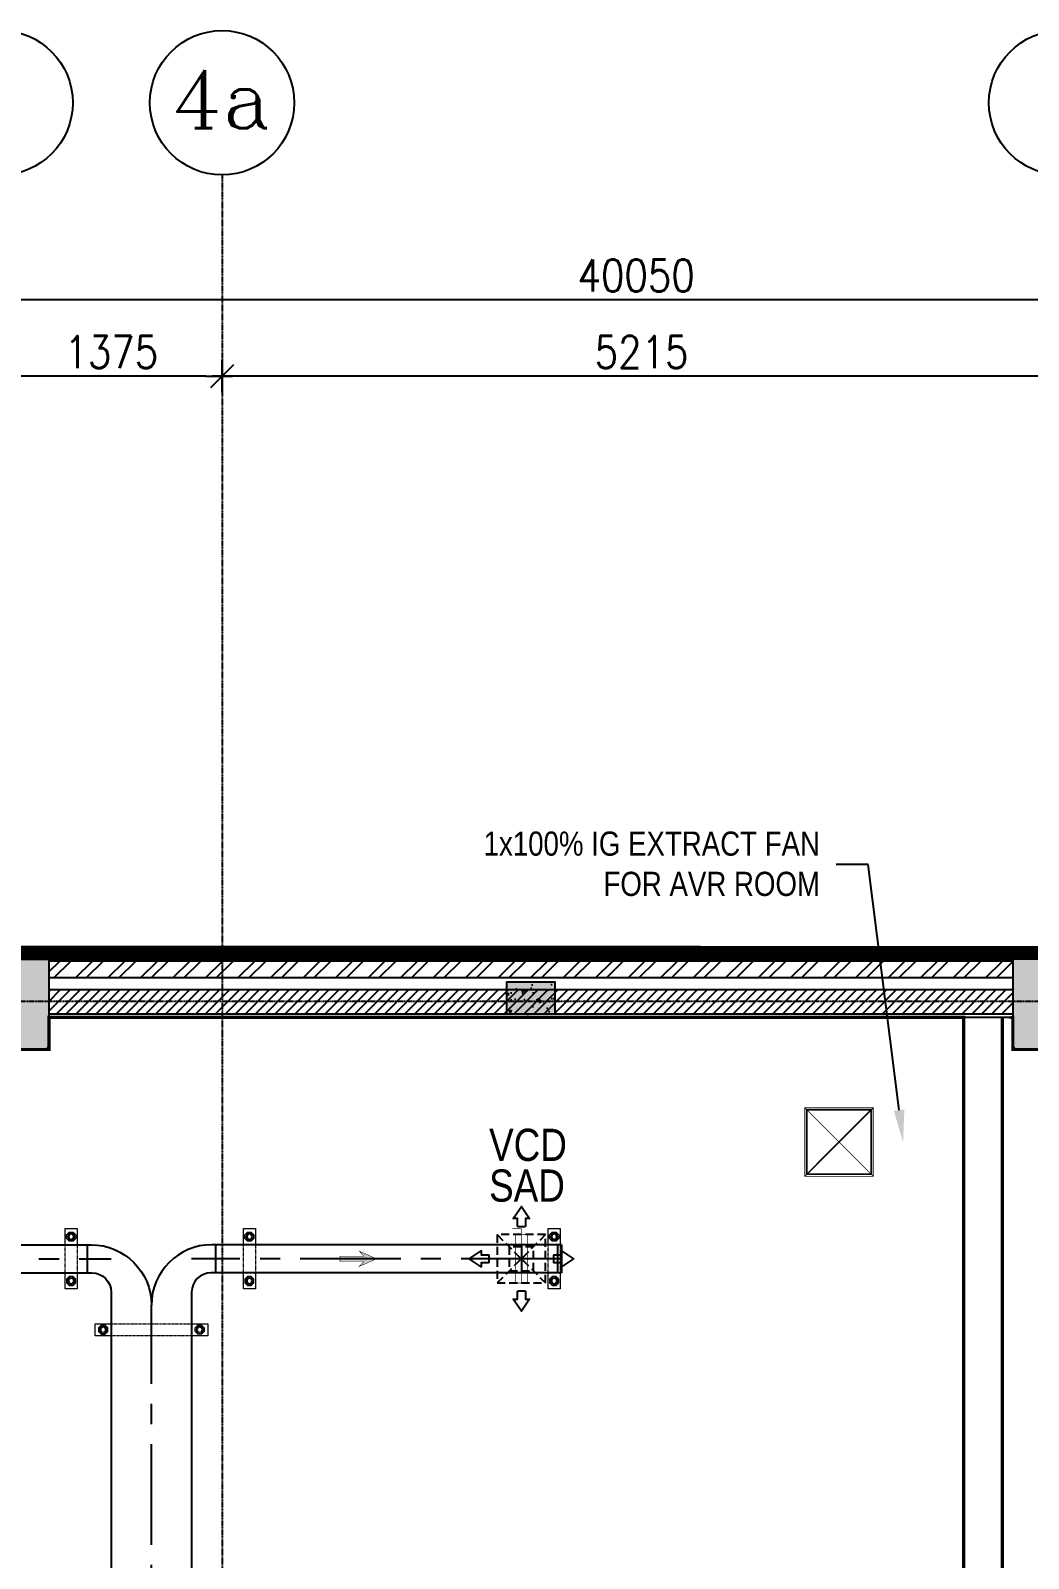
# Model space of a CAD drawing. Header units: metres. Extents: x 841183 to 1048542, y 259326 to 317714.
# Drawn here: x 939523 to 945726, y 308222 to 317714 of the extents above; entities that cross this region are included whole.
import ezdxf
from ezdxf import colors
from ezdxf.entities.mleader import LeaderData, LeaderLine
from ezdxf.enums import TextEntityAlignment as Align
from ezdxf.math import Vec2, Vec3

# ---------------------------------------------------------------- set-up
doc = ezdxf.new("R2010")
doc.units = ezdxf.units.M
doc.set_wipeout_variables(frame=1)
doc.header["$PDMODE"] = 34
for name, pattern in [('( Hidden )', [0.375, 0.25, -0.125]), ('CENTER', [2, 1.25, -0.25, 0.25, -0.25]), ('DASHED', [0.75, 0.5, -0.25]), ('DASHED2', [0.375, 0.25, -0.125]), ('HIDDEN', [0.375, 0.25, -0.125]), ('HIDDEN2', [0.1875, 0.125, -0.0625]), ('PHANTOM', [2.5, 1.25, -0.25, 0.25, -0.25, 0.25, -0.25]), ('VILLA AXIS$0$CENTER', [2, 1.25, -0.25, 0.25, -0.25])]:
    doc.linetypes.add(name, pattern=pattern)
for name, color, linetype, lineweight in [('0_ARROW', 20, 'Continuous', 0), ('0_HVAC-OPENING', 126, 'Continuous', 0), ('HANGER', 252, 'Continuous', 0)]:
    doc.layers.add(name, color=color, linetype=linetype, lineweight=lineweight)
for name, color, linetype in [('0_EXTRACT AIR DUCT', 236, 'Continuous'), ('1-TEXT', 3, 'Continuous'), ('A-AXIS LINE', 253, 'Continuous'), ('A-FIXTURES', 252, 'Continuous'), ('A-SECT-PATT', 9, 'Continuous'), ('A-WALL-2', 252, 'Continuous'), ('F-PLOT LIMITS - Zoom', 1, 'Continuous'), ('G-COL', 252, 'Continuous'), ('INTEC -RC-WALL', 252, 'Continuous'), ('PAMCAD-PROJECTION', 7, 'Continuous'), ('RETURN AIR DUCT', 160, 'HIDDEN'), ('SUPPLY AIR DUCT', 82, 'Continuous'), ('TIP - BEAM-CONC', 6, 'Continuous')]:
    doc.layers.add(name, color=color, linetype=linetype)
for name, color, linetype, transparency in [('A-AXIS DIMENSION', 252, 'Continuous', 0.6), ('A-AXIS MARKER', 253, 'Continuous', 0.6), ('A-AXIS TEXT', 252, 'Continuous', 0.6), ('A-HATCH', 252, 'Continuous', 0.6), ('A-HATCH SOLID', 253, 'Continuous', 0.6), ('A-REFLECT DOWN', 252, 'Continuous', 0.6), ('CENTER LINE', 252, 'CENTER', 0.6), ('G-HATCH-COL-WALL', 253, 'Continuous', 0.6)]:
    doc.layers.add(name, color=color, linetype=linetype, transparency=transparency)
doc.layers.add('SAD', color=1, linetype='Continuous', true_color=0xff0000)
doc.layers.add('VCD', color=5, linetype='HIDDEN', true_color=0x0000ff)
doc.styles.add('romans', font='romans.shx', dxfattribs={"width": 0.85})
doc.styles.get("Standard").update_dxf_attribs({"font": 'ARIALN.TTF'})
doc.styles.add('VILLA AXIS$0$U SHAPE AXIS$0$AXES$0$COMP', font='complex')
doc.dimstyles.new('DIM-100', dxfattribs={"dimtxt": 200, "dimasz": 100, "dimexe": 50, "dimexo": 75, "dimgap": 50, "dimtad": 1, "dimdec": 0, "dimrnd": 5, "dimzin": 9, "dimdsep": 46, "dimtxsty": 'romans', "dimblk1": 'D-oblique', "dimblk2": 'D-oblique', "dimsah": 1, "dimcen": 100, "dimdle": 100, "dimclrd": 256, "dimclre": 256, "dimclrt": 131, "dimadec": 0, "dimazin": 0, "dimtfac": 1, "dimtdec": 0, "dimtofl": 0, "dimtmove": 2, "dimatfit": 3, "dimldrblk": 'OBLIQUE', "dimfxl": 100, "dimfxlon": 1, "dimtfillclr": 256, "dimtolj": 1, "dimtzin": 0, "dimarcsym": 0})

# ---------------------------------------------------------------- blocks, each defined once
blk = doc.blocks.new('*U38')
at = {"layer": 'SAD', "ltscale": 20}
for points in [[(-25, -62.5), (-25, -12.5), (-50, -12.5), (0, 62.5), (50, -12.5), (25, -12.5), (25, -62.5)], [(-25, -62.5), (25, -62.5)]]:
    blk.add_lwpolyline(points, dxfattribs=at)
blk = doc.blocks.new('*U39')
at = {"layer": 'SAD', "color": 0, "linetype": 'ByBlock', "lineweight": -2, "transparency": 16777216}
blk.add_blockref('*U38', (1261177.725106075, 298774.3416744494), dxfattribs=at)
for p, rotation in [((1260915.22510628, 298511.8416743039), 90.00000000000001), ((1261440.22510622, 298511.8416746545), 270), ((1261177.725106425, 298249.341674509), 180)]:
    blk.add_blockref('*U38', p, dxfattribs=dict(at, rotation=rotation))
blk = doc.blocks.new('SAD')
at = {"layer": 'SAD', "linetype": 'DASHED', "ltscale": 100}
for points in [[(-149.9999999995343, -149.9997306194273), (150.0000000004657, -149.9997306194273), (150.0000000004657, 150.0002693805727), (-149.9999999995343, 150.0002693805727)], [(-74.99999999953434, -74.99973061942728), (75.00000000046566, -74.99973061942728), (75.00000000046566, 75.00026938057272), (-74.99999999953434, 75.00026938057272)]]:
    blk.add_lwpolyline(points, close=True, dxfattribs=at)
for points in [[(-149.9999999995343, 150.0002693805727), (150.0000000004657, -149.9997306194273)], [(150.0000000004657, 150.0002693805727), (-149.9999999995343, -149.9997306194273)]]:
    blk.add_lwpolyline(points, dxfattribs=at)
at = {"layer": 'VCD', "ltscale": 150, "const_width": 5}
for points in [[(-56.24999999953434, 187.5002693805727), (-12.49999999953434, 187.5002693805727), (4.656612873077393e-10, 187.5002693805727), (4.656612873077393e-10, 150.0002693805727)], [(-37.49999999953434, 150.0002693805727), (-37.49999999953434, -149.9997306194273)], [(-37.49999999953434, 150.0002693805727), (37.50000000046566, 150.0002693805727)], [(4.656612873077393e-10, 150.0002693805727), (4.656612873077393e-10, -149.9997306194273)], [(37.50000000046566, -149.9997306194273), (37.50000000046566, 150.0002693805727)], [(-37.49999999953434, -149.9997306194273), (37.50000000046566, -149.9997306194273)]]:
    blk.add_lwpolyline(points, dxfattribs=at)
at = {"layer": 'SAD'}
blk.add_blockref('*U39', (-1261177.725106074, -298511.8414050688), dxfattribs=at)
blk = doc.blocks.new('*U83')
at = {"layer": 'HANGER', "ltscale": 20}
for points in [[(0, 75), (-200, 75), (-200, -75), (0, -75)], [(0, -15), (0, 15)], [(349.9999999986032, -75.00631341373071), (549.9999999986032, -75.00631341373071), (549.9999999986032, 74.99368658626929), (349.9999999986032, 74.99368658626929)], [(349.9999999986032, -15.00631341390534), (349.9999999986032, 14.99368658609466)]]:
    blk.add_lwpolyline(points, dxfattribs=at)
for points in [[(-76.72115865629166, 56.19766863621771), (-123.2766075234395, 56.19766863645054), (-156.1962811185513, 23.27799504133873), (-156.1962811183184, -23.27745382580906), (-123.2766075234395, -56.19712742092088), (-76.72115865629166, -56.19712742115371), (-43.80148506094702, -23.27745382580906), (-43.80148506117985, 23.2779950411059)], [(426.7211586548949, 56.1913552225452), (473.2766075220427, 56.19135522277803), (506.1962811171545, 23.27168162766622), (506.1962811169217, -23.28376723948157), (473.2766075220427, -56.20344083459339), (426.7211586548949, -56.20344083482622), (393.8014850595503, -23.28376723948157), (393.8014850597831, 23.27168162743339)]]:
    blk.add_lwpolyline(points, close=True, dxfattribs=at)
at = {"layer": 'HANGER', "linetype": 'HIDDEN', "ltscale": 0.0008}
for points in [[(349.9999999986032, 74.99368658626929), (0, 75)], [(0, -75), (349.9999999986032, -75.00631341373071)]]:
    blk.add_lwpolyline(points, dxfattribs=at)
at = {"layer": 'HANGER', "ltscale": 20}
for centre, radius in [((-99.99755224213004, 0.0005930987535975873), 45.00000000000301), ((-99.99755224213004, 0.0005930987535975873), 30.00000000001519), ((449.9975522407333, -0.005720314918910825), 45.00000000000301), ((449.9975522407333, -0.005720314918910825), 30.00000000001519)]:
    blk.add_circle(centre, radius, dxfattribs=at)
blk = doc.blocks.new('0-ARROW-3')
at = {"layer": '0_ARROW', "true_color": 0xc8c8c8}
h = blk.add_hatch(dxfattribs=at)
h.set_pattern_fill('ANSI31', color=9)
h.set_pattern_definition([(45, (-4415, 43046), (-0.08838834764831845, 0.08838834764831845), [])])
h.paths.add_polyline_path([(-512, -108), (-711, -313), (0, 0), (-711, 313), (-512, 108), (-1490, 108), (-1490, -108)])
at = {"layer": '0_ARROW', "const_width": 20}
blk.add_lwpolyline([(-1490, -108), (-512, -108), (-711, -313), (0, 0), (-711, 313), (-512, 108), (-1490, 108)], close=True, dxfattribs=at)
blk = doc.blocks.new('*U90')
at = {"layer": 'HANGER', "ltscale": 20}
for points in [[(0, 75), (-200, 75), (-200, -75), (0, -75)], [(0, -15), (0, 15)], [(999.9999999984868, -75.00630506931323), (1199.999999998487, -75.00630506931323), (1199.999999998487, 74.99369493068677), (999.9999999984868, 74.99369493068677)], [(999.9999999984868, -15.00630506948786), (999.9999999984868, 14.99369493051214)]]:
    blk.add_lwpolyline(points, dxfattribs=at)
for points in [[(-76.72115865629166, 56.19766863621771), (-123.2766075234395, 56.19766863645054), (-156.1962811185513, 23.27799504133873), (-156.1962811183184, -23.27745382580906), (-123.2766075234395, -56.19712742092088), (-76.72115865629166, -56.19712742115371), (-43.80148506094702, -23.27745382580906), (-43.80148506117985, 23.2779950411059)], [(1076.721158654778, 56.19136356696267), (1123.276607521926, 56.1913635671955), (1156.196281117038, 23.27168997208369), (1156.196281116805, -23.2837588950641), (1123.276607521926, -56.20343249017592), (1076.721158654778, -56.20343249040875), (1043.801485059434, -23.2837588950641), (1043.801485059667, 23.27168997185086)]]:
    blk.add_lwpolyline(points, close=True, dxfattribs=at)
at = {"layer": 'HANGER', "linetype": 'HIDDEN', "ltscale": 0.0008}
for points in [[(999.9999999984868, 74.99369493068677), (0, 75)], [(0, -75), (999.9999999984868, -75.00630506931323)]]:
    blk.add_lwpolyline(points, dxfattribs=at)
at = {"layer": 'HANGER', "ltscale": 20}
for centre, radius in [((-99.99755224213004, 0.0005930987535975873), 45.00000000000301), ((-99.99755224213004, 0.0005930987535975873), 30.00000000001519), ((1099.997552240617, -0.005711970501439607), 45.00000000000301), ((1099.997552240617, -0.005711970501439607), 30.00000000001519)]:
    blk.add_circle(centre, radius, dxfattribs=at)
blk = doc.blocks.new('A$C10b3fa2f')
at = {"layer": 'A-REFLECT DOWN'}
h = blk.add_hatch(dxfattribs=at)
h.set_pattern_fill('AR-HBONE', color=256, scale=75, style=0)
h.set_pattern_definition([(45, (-872853.2943273549, -501345.4365919695), (0, 424.2640687119285), [900, -300]), (135, (-872641.1622929799, -501133.3045575945), (3.33066907387547e-14, 424.2640687119285), [900, -300])])
h.paths.add_polyline_path([(-40951.92798982479, -7637.119681541168), (-40445.08106751728, -7637.119681541168), (-40278.22928806348, -7926.115440888505), (-40445.0810675174, -8215.111200235726), (-40951.92798982479, -8215.111200235668), (-41118.77976927848, -7926.115440888214)])
edge = h.paths.add_edge_path()
edge.add_line((-40250.58249417157, -6912.741519662959), (-42275.58249416994, -6912.741519663075))
edge.add_line((-42275.58249416994, -6912.741519663075), (-42275.58249416994, -105.7974012070335))
edge.add_line((-42275.58249416994, -105.7974012070335), (-42275.58249204454, 38.86289380153175))
edge.add_line((-42275.58249204454, 38.86289380153175), (-43125.00761958782, 38.86289380153175))
edge.add_line((-43125.00761958782, 38.86289380153175), (-43125.00615446293, -30517.07692860754))
edge.add_line((-43125.00615446293, -30517.07692860754), (-43000.00831965636, -30517.07692860992))
edge.add_line((-43000.00831965636, -30517.07692860992), (-43000.00831965636, -32386.123830811))
edge.add_line((-43000.00831965636, -32386.123830811), (-6450.019826940028, -32386.12383081095))
edge.add_arc((-6450.019826939795, -25886.12383081106), 6499.999999999884, 269.999999999998, 360.0000000000021)
edge.add_line((49.98017306008842, -25886.12383081083), (49.98017304693349, -22117.48955926322))
edge.add_line((49.98017304693349, -22117.48955926322), (-3025.43024842767, -22117.48955926322))
edge.add_line((-3025.43024842767, -22117.48955926322), (-3025.43024842767, -31367.48925744958))
edge.add_line((-3025.43024842767, -31367.48925744958), (-37875.58253319468, -31367.27464130643))
edge.add_line((-37875.58253319468, -31367.27464130643), (-37875.58253319468, -22117.48925744812))
edge.add_line((-37875.58253319468, -22117.48925744812), (-40250.58249417064, -22117.489257448))
edge.add_line((-40250.58249417064, -22117.489257448), (-40250.58249417157, -6912.741519662959))
at = {"layer": 'F-PLOT LIMITS - Zoom', "color": 252, "linetype": 'HIDDEN2', "ltscale": 2500, "elevation": 74.00711033716809}
blk.add_lwpolyline([(-43400.00834820943, 300.0123783144518, 100, 75, 0), (6600.033053643187, 300.0123783144518, 128.5345307527168, 128.5345307527168, 0), (6600.133650614764, -49699.98718789837, 128.5345307527168, 128.5345307527168, 0), (-43400.00834820943, -49699.98718789837, 128.5345307527168, 128.5345307527168, 0)], format="xyseb", close=True, dxfattribs=at)
blk = doc.blocks.new('VILLA AXIS$0$U SHAPE AXIS$0$AXES$0$AXIS-MARK')
at = {"layer": 'A-AXIS MARKER'}
blk.add_circle((0, 0.5), 0.5, dxfattribs=at)
at = {"layer": 'A-AXIS TEXT', "color": 8, "style": 'VILLA AXIS$0$U SHAPE AXIS$0$AXES$0$COMP'}
blk.add_attdef('1', text='', height=0.4000000000000001, dxfattribs=at).set_placement((0, 0.5), align=Align.MIDDLE)
blk = doc.blocks.new('D-oblique')
for p, q in [((-3.552713678800501e-15, -1.000000000000004), (-3.552713678800501e-15, 0.9999999999999964)), ((-1.000000000000004, 0), (0.6469059071593755, 0)), ((-0.7071067811865538, -0.7071067811865499), (0.7071067811865416, 0.7071067811865448))]:
    blk.add_line(p, q)
blk = doc.blocks.new('*D472')
at = {"layer": 'A-AXIS DIMENSION', "lineweight": -2, "transparency": 16777216}
for p, q in [((-23585.43880261469, 3508.386136768747), (-23585.43880261469, 3658.122439000173)), ((-18470.09546479653, 3608.122439000173), (-23485.43880261469, 3608.122439000173)), ((-18370.09546479653, 3508.19704081171), (-18370.09546479653, 3658.122439000173))]:
    blk.add_line(p, q, dxfattribs=at)
at = {"layer": 'Defpoints', "color": 0, "transparency": 16777216}
for p in [(-23585.43880261469, 3608.122439000173), (-18370.09546479653, 3177.333202347334, -15.16913562981448), (-23585.43880261469, 2856.265495897969, -47.60939800461068)]:
    blk.add_point(p, dxfattribs=at)
at = {"layer": 'A-AXIS DIMENSION', "lineweight": -2, "transparency": 16777216, "xscale": 100, "yscale": 100, "zscale": 100, "rotation": 180}
blk.add_blockref('D-oblique', (-23585.43880261469, 3608.122439000173), dxfattribs=at)
at = {"layer": 'A-AXIS DIMENSION', "lineweight": -2, "transparency": 16777216, "xscale": 100, "yscale": 100, "zscale": 100}
blk.add_blockref('D-oblique', (-18370.09546479653, 3608.122439000173), dxfattribs=at)
at = {"layer": 'A-AXIS DIMENSION', "color": 252, "transparency": 16777216, "insert": (-20977.76713370561, 3758.122439000173), "char_height": 200, "attachment_point": 5, "style": 'romans'}
blk.add_mtext('\\A1;5215', dxfattribs=at)
blk = doc.blocks.new('_OBLIQUE')
at = {"color": 0, "linetype": 'ByBlock'}
blk.add_line((-0.5, -0.5), (0.5, 0.5), dxfattribs=at)
blk = doc.blocks.new('*D473')
at = {"layer": 'A-AXIS DIMENSION', "lineweight": -2, "transparency": 16777216}
for p, q in [((-24961.94646956027, 3508.471024314564), (-24961.94646956027, 3658.122439000173)), ((-23685.43880261469, 3608.122439000173), (-24861.94646956027, 3608.122439000173)), ((-23585.43880261469, 3508.19704081171), (-23585.43880261469, 3658.122439000173))]:
    blk.add_line(p, q, dxfattribs=at)
at = {"layer": 'Defpoints', "color": 0, "transparency": 16777216}
for p in [(-24961.94646956027, 3608.122439000173), (-23585.43880261469, 3177.333202347334, -15.16913562981448), (-24961.94646956027, 2856.270501621882, -54.76159206277856)]:
    blk.add_point(p, dxfattribs=at)
at = {"layer": 'A-AXIS DIMENSION', "lineweight": -2, "transparency": 16777216, "xscale": 100, "yscale": 100, "zscale": 100, "rotation": 180}
blk.add_blockref('D-oblique', (-24961.94646956027, 3608.122439000173), dxfattribs=at)
at = {"layer": 'A-AXIS DIMENSION', "lineweight": -2, "transparency": 16777216, "xscale": 100, "yscale": 100, "zscale": 100}
blk.add_blockref('D-oblique', (-23585.43880261469, 3608.122439000173), dxfattribs=at)
at = {"layer": 'A-AXIS DIMENSION', "color": 252, "transparency": 16777216, "insert": (-24273.69263608748, 3758.122439000173), "char_height": 200, "attachment_point": 5, "style": 'romans'}
blk.add_mtext('\\A1;1375', dxfattribs=at)
blk = doc.blocks.new('*D487')
at = {"layer": 'A-AXIS DIMENSION', "lineweight": -2, "transparency": 16777216}
for p, q in [((-40250.61532912508, 3983.726105939438), (-40250.61532912508, 4133.39542251837)), ((-300.0328064271016, 4083.39542251837), (-40150.61532912508, 4083.39542251837)), ((-200.0328064271016, 3984.357837252368), (-200.0328064271016, 4133.39542251837))]:
    blk.add_line(p, q, dxfattribs=at)
at = {"layer": 'Defpoints', "color": 0, "transparency": 16777216}
for p in [(-40250.61532912508, 4083.39542251837), (-200.0328064271016, 3652.650860167225, -54.72207983985953), (-40250.61532912508, 3331.141865240352, -53.35882107299429)]:
    blk.add_point(p, dxfattribs=at)
at = {"layer": 'A-AXIS DIMENSION', "lineweight": -2, "transparency": 16777216, "xscale": 100, "yscale": 100, "zscale": 100, "rotation": 180}
blk.add_blockref('D-oblique', (-40250.61532912508, 4083.39542251837), dxfattribs=at)
at = {"layer": 'A-AXIS DIMENSION', "lineweight": -2, "transparency": 16777216, "xscale": 100, "yscale": 100, "zscale": 100}
blk.add_blockref('D-oblique', (-200.0328064271016, 4083.39542251837), dxfattribs=at)
at = {"layer": 'A-AXIS DIMENSION', "color": 252, "transparency": 16777216, "insert": (-21011.09869483171, 4233.39542251837), "char_height": 200, "attachment_point": 5, "style": 'romans'}
blk.add_mtext('\\A1;40050', dxfattribs=at)
blk = doc.blocks.new('Stf200x300')
at = {"layer": 'A-HATCH SOLID'}
blk.add_hatch(color=256, dxfattribs=at).paths.add_polyline_path([(100, 150), (-99.99999999999997, 150), (-99.99999999999997, -150), (100, -150)])
at = {"layer": 'A-SECT-PATT'}
h = blk.add_hatch(dxfattribs=at)
h.set_pattern_fill('AR-CONC', color=8, style=0)
h.set_pattern_definition([(49.99999999999999, (0, 0), (182.184668996004, -15.93908553890309), [19.05, -209.55]), (355, (0, 0), (-35.24342142496934, 191.0568452390351), [15.24, -167.64058417]), (100.4514447, (15.182007, -1.3282535), (146.9412470903533, 175.1177519121951), [16.1900088, -178.0902446]), (46.18420000000002, (0, 50.8), (271.0790408921299, -42.04232793272715), [28.575, -314.3249999999999]), (96.63555760999996, (22.5899, 47.2965), (237.404134051503, 247.4261245977215), [24.28502314, -267.13560816]), (351.1841511700001, (0, 50.8), (237.404134064977, 247.4261245855326), [22.85996707, -251.45973192]), (21, (25.4, 38.1), (151.6143912691325, -102.2651981870876), [19.05, -209.55]), (326.0000000000001, (25.4, 38.1), (61.80202834764707, 184.1879661223193), [15.24, -167.64]), (71.45144499999999, (38.0345326, 29.5779001), (213.4164192787161, 81.92276888590524), [16.1900088, -178.0899376]), (37.50000000000001, (0, 0), (3.088603250591817, 84.55503887315311), [0, -165.608, 0, -170.18, 0, -168.275]), (7.499999999999999, (0, 0), (66.81966251030575, 100.1805748181195), [0, -97.02799999999999, 0, -161.798, 0, -64.135]), (327.5, (-56.642, 0), (135.5905951668714, -5.728743992673444), [0, -63.5, 0, -198.12, 0, -262.89]), (317.5, (-82.042, 0), (148.129181386018, 25.42649103333303), [0, -82.55, 0, -131.572, 0, -186.69])])
h.paths.add_polyline_path([(100, 150), (-99.99999999999997, 150), (-99.99999999999997, -150), (100, -150)])
at = {"layer": 'A-WALL-2'}
blk.add_lwpolyline([(-99.99999999999997, -150), (100, -150), (100, 150), (-99.99999999999997, 150)], close=True, dxfattribs=at)
blk = doc.blocks.new('A$Caca1db55')
at = {"layer": '0_HVAC-OPENING', "linetype": '( Hidden )', "ltscale": 100, "const_width": 5, "elevation": 21.29635178850913}
for points in [[(-19337.56265836651, -1087.367177504755), (-19762.56265836651, -662.3671775047551)], [(-19762.56265836651, -1087.367177504755), (-19337.56265836651, -662.3671775047551)]]:
    blk.add_lwpolyline(points, dxfattribs=at)
blk.add_lwpolyline([(-19762.56265836651, -1087.367177504755), (-19337.56265836651, -1087.367177504755), (-19337.56265836651, -662.3671775047551), (-19762.56265836651, -662.3671775047551)], close=True, dxfattribs=at)
ml = blk.add_multileader_mtext('Standard')
ml.set_content('1x100% IG EXTRACT FAN\\PFOR AVR ROOM', color=256)
ml.set_leader_properties()
ml.build(insert=Vec2(0, 0))
ml.multileader.update_dxf_attribs({"text_left_attachment_type": 2, "text_right_attachment_type": 2, "dogleg_length": 200, "arrow_head_size": 200})
ctx = ml.context
ctx.base_point, ctx.char_height, ctx.arrow_head_size, ctx.landing_gap_size, ctx.plane_origin = Vec3(-21827.03858997872, 850.328902133333, -55.14983441738636), 150, 200, 100, Vec3(-23397.4179392996, -2662.101049570716, -55.14983441738636)
ctx.left_attachment, ctx.right_attachment, ctx.text_align_type = 2, 2, 2
notes = []
notes.append((ctx, [(0, (1, 1, 0), (-19368.58019980136, 850.328902133333, -55.14983441738636), (-1, 0), 200, [(0, [(-19151.85293733852, -874.8671775047551, -55.14983441738636)], 0, [])])]))
ctx.mtext.insert, ctx.mtext.alignment, ctx.mtext.flow_direction = Vec3(-19668.58019980136, 1054.268192719959, -55.14983441738636), 3, 5
ctx.mtext.has_bg_fill, ctx.mtext.bg_color, ctx.mtext.bg_scale_factor, ctx.mtext.bg_transparency, ctx.mtext.use_window_bg_color = 1, -1027028792, 1.5, 0, 1
for ctx, leaders in notes:
    for number, flags, end, landing, length, lines in leaders:
        leader = LeaderData()
        leader.index, (leader.has_last_leader_line, leader.has_dogleg_vector, leader.attachment_direction) = number, flags
        leader.last_leader_point, leader.dogleg_vector, leader.dogleg_length = Vec3(end), Vec3(landing), length
        for number, points, colour, breaks in lines:
            line = LeaderLine()
            line.index, line.vertices, line.color, line.breaks = number, Vec3.list(points), colors.encode_raw_color(colour), breaks
            leader.lines.append(line)
        ctx.leaders.append(leader)
at = {"layer": '0_EXTRACT AIR DUCT', "const_width": 10, "elevation": -50.17665884492291}
blk.add_lwpolyline([(-19750.04265836661, -1074.847177504795), (-19350.08265836642, -1074.847177504795), (-19350.08265836642, -674.8871775047155), (-19750.04265836661, -674.8871775047155)], close=True, dxfattribs=at)
at = {"layer": '0_EXTRACT AIR DUCT', "linetype": '( Hidden )', "ltscale": 100, "const_width": 10, "elevation": -50.17665884492291}
blk.add_lwpolyline([(-19750.04265836661, -1074.847177504795), (-19350.08265836642, -674.8871775047155)], dxfattribs=at)
blk = doc.blocks.new('A$Cef9c9996')
at = {"layer": 'A-HATCH'}
h = blk.add_hatch(dxfattribs=at)
h.set_pattern_fill('ANSI32', color=256, scale=15, angle=-179.9999999999964, style=0)
h.set_pattern_definition([(225.0000000000036, (29728.35547064303, -24.9983365634107), (101.0278813620343, -101.0278813620215), []), (225.0000000000036, (29661.00352064299, -24.9983365634107), (101.0278813620343, -101.0278813620215), [])])
h.paths.add_polyline_path([(-18670.09546479664, -129.9987473635119), (-24661.94646956015, -129.9987473635119), (-24661.94646956015, -24.99874736351194), (-18670.09546479688, -24.99874736351194)])
h = blk.add_hatch(dxfattribs=at)
h.set_pattern_fill('ANSI31', color=256, scale=350, angle=-180, style=0)
h.set_pattern_definition([(225, (38107.86694890552, -21.30545456457185), (30.93592167691143, -30.93592167691146), [])])
h.paths.add_polyline_path([(-24661.94646956015, -204.9987473635119), (-24661.94646956015, -354.9987473635119), (-18670.09546479664, -354.9987473635119), (-18670.09546479664, -204.9987473635119)])
at = {"layer": 'A-REFLECT DOWN'}
h = blk.add_hatch(dxfattribs=at)
h.set_pattern_fill('AR-HBONE', color=256, scale=75, style=0)
h.set_pattern_definition([(45, (-873053.32716231, -501634.6379381258), (0, 424.2640687119285), [900, -300]), (135, (-872841.195127935, -501422.5059037508), (3.33066907387547e-14, 424.2640687119285), [900, -300])])
h.paths.add_polyline_path([(-41151.96082477993, -7926.321027697413), (-40645.11390247243, -7926.321027697413), (-40478.26212301862, -8215.31678704475), (-40645.11390247254, -8504.312546391971), (-41151.96082477993, -8504.312546391913), (-41318.81260423362, -8215.31678704446)])
edge = h.paths.add_edge_path()
edge.add_line((-40450.61532912671, -7201.942865819205), (-42475.61532912508, -7201.942865819321))
edge.add_line((-42475.61532912508, -7201.942865819321), (-42475.61532912508, -394.9987473632791))
edge.add_line((-42475.61532912508, -394.9987473632791), (-42475.61532699969, -250.3384523547138))
edge.add_line((-42475.61532699969, -250.3384523547138), (-43325.04045454296, -250.3384523547138))
edge.add_line((-43325.04045454296, -250.3384523547138), (-43325.03898941807, -30806.27827476378))
edge.add_line((-43325.03898941807, -30806.27827476378), (-43200.04115461151, -30806.27827476617))
edge.add_line((-43200.04115461151, -30806.27827476617), (-43200.04115461151, -32675.32517696725))
edge.add_line((-43200.04115461151, -32675.32517696725), (-6650.05266189517, -32675.32517696719))
edge.add_arc((-6650.052661894937, -26175.32517696731), 6499.999999999884, 269.999999999998, 360.0000000000021)
edge.add_line((-150.0526618950535, -26175.32517696708), (-150.0526619082084, -22406.69090541947))
edge.add_line((-150.0526619082084, -22406.69090541947), (-3225.463083382812, -22406.69090541947))
edge.add_line((-3225.463083382812, -22406.69090541947), (-3225.463083382812, -31656.69060360582))
edge.add_line((-3225.463083382812, -31656.69060360582), (-38075.61536814983, -31656.47598746268))
edge.add_line((-38075.61536814983, -31656.47598746268), (-38075.61536814983, -22406.69060360437))
edge.add_line((-38075.61536814983, -22406.69060360437), (-40450.61532912578, -22406.69060360425))
edge.add_line((-40450.61532912578, -22406.69060360425), (-40450.61532912671, -7201.942865819205))
at = {"layer": 'G-HATCH-COL-WALL'}
h = blk.add_hatch(color=256, dxfattribs=at)
h.dxf.hatch_style = 1
h.paths.add_polyline_path([(-25261.94646956015, 25.00125263672089), (-24661.94646956015, 25.00125263672089), (-24661.94646956015, -554.9987473632791), (-24681.94646956015, -574.9987473632791), (-25241.94646956015, -574.9987473632791), (-25261.94646956015, -554.9987473632791)])
h = blk.add_hatch(color=256, dxfattribs=at)
h.dxf.hatch_style = 1
h.paths.add_polyline_path([(-18070.09546479664, 25.00725850887829), (-18670.09546479664, 25.00725850887829), (-18670.09546479664, -554.9927414911217), (-18650.09546479664, -574.9927414911217), (-18090.09546479664, -574.9927414911217), (-18070.09546479664, -554.9927414911217)])
at = {"layer": 'A-AXIS LINE', "linetype": 'VILLA AXIS$0$CENTER', "ltscale": 4}
for p, q in [((-23585.43880261469, 4858.122439000173, 0.442561861542373), (-23585.43880261469, -22820.53741241351, -19.08565715559916)), ((-40765.74436729343, -274.9987473635119, 5.402981540214569e-05), (8014.647564482526, -274.9987473635119, 113.5810066224634))]:
    blk.add_line(p, q, dxfattribs=at)
at = {"layer": 'A-FIXTURES', "elevation": 47.92295521626833}
for points in [[(-22825.38530984416, -374.9987473635119), (-24661.94646956015, -374.9987473635119)], [(-18670.09546479664, -374.9987473635119), (-22825.38530984416, -374.9987473635119)]]:
    blk.add_lwpolyline(points, dxfattribs=at)
at = {"layer": 'A-WALL-2'}
for p, q in [((-22825.38530984416, -24.99874736351194, 36.0307590407383), (-24661.94646956015, -24.99874736351194, 17.48414759091986)), ((-18670.09546479664, -24.99874736351194, 25.60901973951885), (-22825.38530984416, -24.99874736351194, 36.03074882057303)), ((-22825.38530984416, -129.9987473635119, 36.03055720417536), (-24661.94646956015, -129.9987473635119, 17.48389213062811)), ((-18670.09546479664, -129.9987473635119, 25.60888868253733), (-22825.38530984416, -129.9987473635119, 36.03055720417536)), ((-22825.38530984416, -204.9987473635119, 36.03055720417517), (-24661.94646956015, -204.9987473635119, 17.48389213062788)), ((-18670.09546479664, -204.9987473635119, 25.60888868253718), (-22825.38530984416, -204.9987473635119, 36.03055720417516)), ((-22825.38530984416, -354.9987473635119, 36.03055720417498), (-24661.94646956015, -354.9987473635119, 17.48389213062765)), ((-18670.09546479664, -354.9987473635119, 25.60888868253702), (-22825.38530984416, -354.9987473635119, 36.03055720417498))]:
    blk.add_line(p, q, dxfattribs=at)
at = {"layer": 'G-COL'}
for points, elevation in [([(-25261.94646956015, 25.00125263672089), (-24661.94646956015, 25.00125263672089), (-24661.94646956015, -554.9987473632791), (-24681.94646956015, -574.9987473632791), (-25241.94646956015, -574.9987473632791), (-25261.94646956015, -554.9987473632791)], -20.13038062035824), ([(-18070.09546479664, 25.00725850887829), (-18670.09546479664, 25.00725850887829), (-18670.09546479664, -554.9927414911217), (-18650.09546479664, -574.9927414911217), (-18090.09546479664, -574.9927414911217), (-18070.09546479664, -554.9927414911217)], -8.381245173639698)]:
    blk.add_lwpolyline(points, close=True, dxfattribs=dict(at, elevation=elevation))
at = {"layer": 'INTEC -RC-WALL'}
blk.add_line((-37775.6153681475, 25.00125263672089, -20.13038062035824), (-2940.037875267561, 25.00125263648806, 6.311902476650999), dxfattribs=at)
at = {"layer": 'RETURN AIR DUCT', "linetype": 'PHANTOM', "ltscale": 500, "const_width": 20, "elevation": 98.46183226748218}
for points in [[(-18975.09546237986, -374.9987473635119), (-24661.94646714337, -374.9987473635119), (-24661.94646714313, -574.9987473632791), (-25261.94646714325, -574.9987473633373), (-25261.94646714337, -374.9987473635119), (-29974.19629097253, -374.9987473635119), (-29974.1962914872, -10836.69030879688), (-25262.09352857422, -10836.69030879688), (-25262.09352857422, -10476.69011502212), (-24662.09352857422, -10477.09918576066), (-24662.09352857422, -10836.6903108494), (-18975.09546289453, -10836.69030879688), (-18975.09546237986, -374.9987473635119)], [(-9716.071854826878, -374.9987473635119), (-10976.07222460292, -374.9987473635119), (-10976.07222460303, -574.9987473633373), (-11576.07222460292, -574.9987473633373), (-11576.07222460292, -374.9927414913545), (-18070.09546237986, -374.9927414913545), (-18070.09546237986, -574.9927414911217), (-18670.09546237974, -574.9927414910635), (-18670.09546237986, -374.9987473635119), (-18735.09546237986, -374.9987473637448), (-18735.09546234517, -10836.68464068498), (-18670.09546237986, -10836.68464068498), (-18670.09546237986, -10496.68442149268), (-18670.09546238009, -10476.68442149268), (-18070.09546237986, -10476.68442149268), (-18070.09548134624, -10836.68467571994), (-11576.07222460292, -10836.6847528668), (-11576.07222460292, -10476.6904273649), (-10976.07222460292, -10476.6904273649), (-10976.07222460292, -10836.68453929672), (-9716.079192813602, -10836.68542307505), (-9716.071854826878, -374.9987473635119)]]:
    blk.add_lwpolyline(points, close=True, dxfattribs=at)
at = {"layer": 'A-AXIS TEXT'}
ref = blk.add_blockref('VILLA AXIS$0$U SHAPE AXIS$0$AXES$0$AXIS-MARK', (-24961.94646956015, 4858.122439000173, 8.841294697958801e-05), dxfattribs=dict(at, xscale=897.0721255241026, yscale=897.0721255241026, zscale=897.0721255241026))
ref.add_attrib('1', '5', dxfattribs={"height": 360, "style": 'VILLA AXIS$0$U SHAPE AXIS$0$AXES$0$COMP'}).set_placement((-24961.94646956015, 5328.72073107108, 8.841294697958801e-05), align=Align.MIDDLE)
ref = blk.add_blockref('VILLA AXIS$0$U SHAPE AXIS$0$AXES$0$AXIS-MARK', (-23585.43880261469, 4858.122439000173, 0.442561861542373), dxfattribs=dict(at, xscale=897.0721255241026, yscale=897.0721255241026, zscale=897.0721255241026))
ref.add_attrib('1', '4a', dxfattribs={"height": 360, "style": 'VILLA AXIS$0$U SHAPE AXIS$0$AXES$0$COMP'}).set_placement((-23585.43880261469, 5328.72073107108, 0.442561861542373), align=Align.MIDDLE)
ref = blk.add_blockref('VILLA AXIS$0$U SHAPE AXIS$0$AXES$0$AXIS-MARK', (-18370.09546479664, 4858.122439000173, 11.74922385966552), dxfattribs=dict(at, xscale=897.0721255241026, yscale=897.0721255241026, zscale=897.0721255241026))
ref.add_attrib('1', '4', dxfattribs={"height": 360, "style": 'VILLA AXIS$0$U SHAPE AXIS$0$AXES$0$COMP'}).set_placement((-18370.09546479664, 5328.72073107108, 11.74922385966552), align=Align.MIDDLE)
at = {"layer": 'TIP - BEAM-CONC', "color": 1, "linetype": 'DASHED2', "xscale": -1, "rotation": 270}
blk.add_blockref('Stf200x300', (-21666.0209671784, -254.9927414913545, -14.25581289699898), dxfattribs=at)
at = {"layer": 'A-AXIS DIMENSION'}
dim = blk.add_linear_dim(base=(-40250.61532912508, 4083.39542251837, 53.36061140720949), p1=(-200.0328064271016, 3652.650860167225, -1.361468432650042), p2=(-40250.61532912508, 3331.141865240352, 0.001790334215201028), dimstyle='DIM-100', override={"dimclrt": 252}, dxfattribs=at)
dim.commit()
dim.dimension.update_dxf_attribs({"geometry": '*D487', "text_midpoint": (-21011.09869483171, 4233.39542251837, 53.36061140720949), "dimtype": 160})
for base, p1, p2, picture, middle in [((-24961.94646956027, 3608.122439000173, 53.36061140720949), (-23585.43880261469, 3177.333202347334, 38.19147577739501), (-24961.94646956027, 2856.270501621882, -1.400980655569072), '*D473', (-24273.69263608748, 3758.122439000173, 53.36061140720949)), ((-23585.43880261469, 3608.122439000173, 53.36061140720949), (-18370.09546479653, 3177.333202347334, 38.19147577739501), (-23585.43880261469, 2856.265495897969, 5.751213402598808), '*D472', (-20977.76713370561, 3758.122439000173, 53.36061140720949))]:
    dim = blk.add_linear_dim(base=base, p1=p1, p2=p2, dimstyle='DIM-100', override={"dimclrt": 252, "dimfxl": 100, "dimfxlon": 1}, dxfattribs=at)
    dim.commit()
    dim.dimension.update_dxf_attribs({"geometry": picture, "text_midpoint": middle})

msp = doc.modelspace()

# ---------------------------------------------------------------- block references
at = {"layer": 'PAMCAD-PROJECTION', "color": 6}
msp.add_blockref('A$Cef9c9996', (964298.7432553077, 311958.8843501199, -97.75937034918235), dxfattribs=at)

# ---------------------------------------------------------------- next in the draw order: block references
at = {"color": 2}
msp.add_blockref('A$C10b3fa2f', (964098.7104488802, 311683.8856027563, -103.7130564367805), dxfattribs=at)

# ---------------------------------------------------------------- next in the draw order: texts
at = {"layer": '1-TEXT', "color": 0}
msp.add_text('VCD', height=200, dxfattribs=at).set_placement((942373.2790751195, 310691.8954665119))

# ---------------------------------------------------------------- next in the draw order: wipeouts: each hides what was drawn before it
at = {"color": 255}
msp.add_wipeout([(958608.6435718897, 291727.1934804993), (958608.6435718897, 291027.1934804993), (939689.44357595, 291027.1934804993), (939189.4435759499, 291002.19348049926), (928141.6539072699, 291002.19348049926), (928036.6633950769, 291003.40908448474), (927883.7347794825, 291026.06481863314), (927664.9750200589, 291105.7989500461), (927434.5471260834, 291270.0866993127), (927315.2122966659, 291414.1710437686), (927223.7937485218, 291580.28955133894), (927167.6008108931, 291750.8738714534), (927141.6539072699, 291977.19348049926), (927141.6539072699, 296242.1945316276), (927125.2129490685, 296310.47324246675), (927107.2499894503, 296337.78504258214), (927076.6372542707, 296365.7980539583), (927011.2281837844, 296392.19453162764), (926991.6539072699, 296392.1945316276), (926991.6539072699, 297392.19453162764), (927018.6207061702, 297395.89919551485), (927062.3645853886, 297421.483853509), (927083.1063138373, 297451.7413817747), (927091.6539072699, 297492.19453162764), (927091.6539072699, 299557.1942898264), (927079.1968821031, 299626.67545699235), (927052.9485123941, 299675.4484667414), (927022.6318740722, 299708.3391614308), (927012.1592079753, 299716.8140646099), (927000.5531663065, 299724.9469392281), (926947.3193305903, 299749.2915585383), (926899.5076387769, 299757.19429498137), (926575.8873872076, 299757.1943001363), (926575.8873911899, 300007.1943001363), (926899.5076427592, 300007.1942949813), (926975.8873911898, 299999.24035098584), (927060.3948119422, 299974.3591338512), (927108.7704748439, 299951.3521212654), (927146.9707443416, 299927.75239958457), (927192.7089376985, 299891.6578433766), (927259.559888079, 299816.318177735), (927295.6380199549, 299870.28166988876), (927356.9902997727, 299948.66943535046), (927440.1028770473, 300035.41967375984), (927529.6025162709, 300110.65198439267), (927750.6735896292, 300239.9325097216), (927908.3614950468, 300295.08909524814), (928078.7101328529, 300326.38059060246), (928191.653924062, 300332.1942701705), (928364.5543933975, 300332.1942675546), (928523.1278871603, 300332.1942701706), (929080.6266073677, 300332.1942617359), (929330.6266104606, 300582.19425761135), (929330.6266391852, 302572.0541226571), (929130.6266420721, 302772.05411399587), (927101.1178570607, 302772.05414329283), (927101.1178606696, 303022.0541432925), (929330.626645681, 303022.05411110853), (929330.626683423, 305636.57186534925), (929480.6266906405, 306136.571863184), (929480.6267184181, 308560.8676513984), (929480.6267415978, 310583.8856049217), (929780.6267415977, 310583.885600591), (929780.6266773985, 306136.5718588533), (929930.6266834227, 305636.57185668795), (929930.6266031698, 300332.1942488757), (930756.4756166072, 300332.194236381), (931256.475616226, 300307.19422890595), (932108.7725358743, 300307.1942159078), (932358.7725674219, 300557.19424707396), (932358.7725674219, 305850.17354698497), (932658.7725674219, 305850.17354698497), (932658.7725674219, 300582.19424895005), (932658.7725632238, 300307.1942075117), (939774.0856411513, 300307.1940988812), (940024.0856449644, 300557.19409506855), (940023.9670716691, 306115.5566521308), (939873.9670739565, 306265.55665441847), (936824.5680460798, 306265.55665441847), (936824.5680487487, 306440.556700923), (940024.0857346879, 306440.55665212905), (940024.0857854828, 309771.2689629595), (940524.0857854828, 309771.26895533426), (940523.9670739565, 306440.55665213085), (942824.1011370488, 306440.5566872088), (942824.1011397176, 306265.5566872089), (940673.9670766254, 306265.5566872089), (940523.9670789129, 306115.5566521308), (940524.0856411152, 300307.19408744335), (942231.5120126113, 300307.19406137854), (942731.5120118479, 300257.19405374577), (949523.158769847, 300257.19399841403), (949773.1589233885, 300507.1941448038), (949773.1590561487, 309212.55062070565), (950373.1590561487, 309212.55061155534), (950373.158919576, 300257.1939854512), (951436.4823670969, 300257.1939759481), (951936.4823651888, 300132.1939683154), (956072.663825369, 300132.193865619), (956322.664062491, 300382.1941027411), (956322.6640624912, 310583.88560275635), (956722.664062491, 310583.88560275635), (956722.664062491, 300132.19386180636), (957318.436461379, 300132.1938527113), (957818.4364594708, 300007.19382343546), (960069.9330885921, 300007.1937890652), (960069.9330847795, 299757.1937890652), (957818.4364556543, 299757.19382343546), (957318.436453746, 299632.19384854846), (951936.482357556, 299632.1939307081), (951436.4823556477, 299507.19397594815), (942731.5120003988, 299507.1940543058), (942231.5119996356, 299457.19406137854), (931256.4756032502, 299457.1942289186), (930757.722485692, 299432.2565805029), (928191.653924062, 299432.1942701705), (928140.1478224412, 299425.4483082282), (928082.6840131439, 299399.9010445541), (928026.9225808235, 299345.61203812243), (927995.3650040271, 299270.5435395726), (927991.65390727, 297492.19453162764), (927999.9098801416, 297452.4071782817), (928020.9432291513, 297421.48385350895), (928046.6063196776, 297402.91567157605), (928091.6539072699, 297392.19453162747), (928091.6539072708, 296392.1945316277), (928029.0716203585, 296378.51568686386), (927985.5878900919, 296348.26054880564), (927959.2346669318, 296312.6583151498), (927945.7430276648, 296276.97980455816), (927941.6539072699, 296242.1945316276), (927941.6539072699, 291977.19348049915), (927952.1555896364, 291913.23734229454), (928000.2325510326, 291835.77212426194), (928066.367905195, 291780.6255902831), (928141.6539072699, 291752.19348049926), (939189.4435759499, 291752.19348049926), (939689.44357595, 291727.1934804993)], dxfattribs=at)

# ---------------------------------------------------------------- next in the draw order: linework, layer by layer
at = {"layer": 'CENTER LINE', "ltscale": 500, "elevation": -29.86195789381471}
for points in [[(936824.5680460797, 310083.8856202867), (940024.0856764562, 310083.8855714928)], [(942824.1011370487, 310083.8856065689), (940524.0856764562, 310083.8855714928)], [(940274.0856411181, 300307.194091256), (940274.0857870858, 309796.3855733991)]]:
    msp.add_lwpolyline(points, dxfattribs=at)
at = {"layer": 'SUPPLY AIR DUCT', "elevation": -29.86195789381471}
for points in [[(936824.5680460797, 310171.3856202867), (939899.0857928046, 310171.3855733991, -0.4142135579063543), (940274.0857870857, 309796.3855733991)], [(942824.1011370487, 310171.3856065689), (940649.0857813668, 310171.3855733991, 0.4142135579063543), (940274.0857870857, 309796.3855733991)], [(936824.5680460797, 309996.3856202867), (939904.0857889157, 309996.3855733228, -0.4142135623730963), (940024.0857870857, 309876.3855714928), (940024.0856449638, 300557.1940950686)], [(942824.1011370487, 309996.3856065689), (940644.0857852557, 309996.3855733228, 0.4142135534396121), (940524.0857870857, 309876.3855751529), (940524.0856411512, 300307.1940874433)]]:
    msp.add_lwpolyline(points, format="xyb", dxfattribs=at)
for points in [[(939874.0856777907, 310171.3855737805), (939874.0856751218, 309996.3855737805)], [(940674.0856777906, 309996.3855737803), (940674.0856777906, 310171.3855737803)], [(942574.1011363796, 310171.3856027563), (942574.1011377141, 309996.3856027563)], [(942799.1010232549, 310171.3856065689), (942799.1010232549, 309996.3856065689)], [(942824.1010232549, 310171.3856065689), (942824.1010232549, 309996.3856065689)]]:
    msp.add_lwpolyline(points, dxfattribs=at)

# ---------------------------------------------------------------- next in the draw order: block references
at = {"layer": 'HANGER', "xscale": -0.5, "yscale": 0.5, "zscale": 0.5, "rotation": 90}
for p in [(939775.286929031, 310171.3832856026, -29.86195789381471), (940883.4240995592, 310171.3832856026, -29.86195789381471), (942777.8257504036, 310171.3832856026, -29.86195789381471)]:
    msp.add_blockref('*U83', p, dxfattribs=at)
at = {"layer": 'HANGER', "xscale": -0.5, "yscale": 0.5, "zscale": 0.5}
msp.add_blockref('*U90', (940524.0857835305, 309643.2641379928, -29.86195789381472), dxfattribs=at)
at = {"layer": 'SAD'}
msp.add_blockref('SAD', (942573.8667903827, 310083.8853333758, -29.86195789381471), dxfattribs=at)

# ---------------------------------------------------------------- next in the draw order: texts
at = {"layer": '1-TEXT', "color": 0}
msp.add_text('SAD', height=200, dxfattribs=at).set_placement((942373.2790751195, 310438.856110123))

# ---------------------------------------------------------------- next in the draw order: block references
at = {"color": 2}
msp.add_blockref('A$Caca1db55', (964098.7104488802, 311683.8856027563, -103.7130564367805), dxfattribs=at)

# ---------------------------------------------------------------- next in the draw order: block references
at = {"layer": '0_ARROW', "xscale": 0.1524, "yscale": 0.1524, "zscale": 0.1524}
msp.add_blockref('0-ARROW-3', (941673.902478188, 310083.9014708479, -29.86195789381471), dxfattribs=at)

doc.saveas('drawing.dxf')
